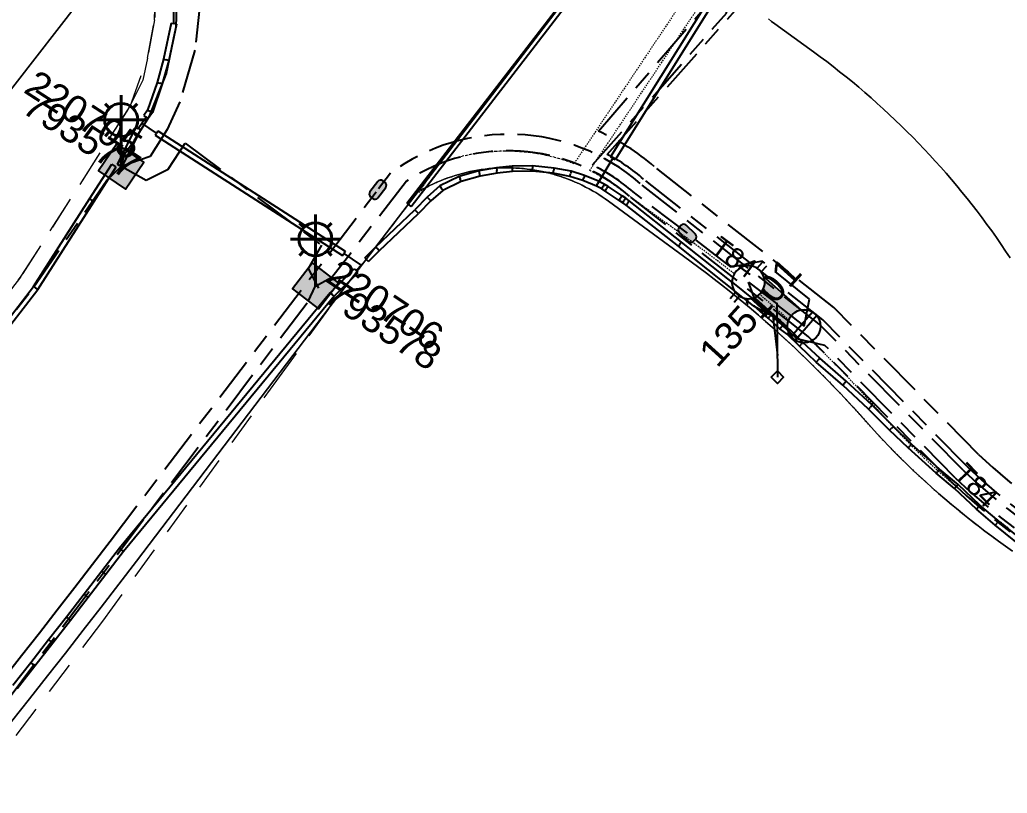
# Model space of a CAD drawing. Header units: metres. Extents: x 302931 to 308644, y 6253878 to 6257414.
# Drawn here: x 307155 to 307244.5, y 6254820.4 to 6254890.5 of the extents above; entities that cross this region are included whole.
import ezdxf
from ezdxf.enums import TextEntityAlignment as Align

# ---------------------------------------------------------------- set-up
doc = ezdxf.new("R2010")
doc.units = ezdxf.units.M
for name, pattern in [('Cable Exist UG', [8.2, 4, -1.2, 1.8, -1.2]), ('Dash', [5, 3, -2]), ('HIDDEN', [0.375, 0.25, -0.125]), ('HIDDEN2', [0.1875, 0.125, -0.0625])]:
    doc.linetypes.add(name, pattern=pattern)
doc.layers.get('0').update_dxf_attribs({"color": 6})
for name, color, linetype, lineweight in [('Cadastre Developer_SP_EXT', 9, 'Continuous', 5), ('Cadastre Land Parcels_SP_EXT', 9, 'Continuous', 5), ('Cadastre Other Property_SP_EXT', 9, 'HIDDEN', 5), ('Cadastre Roads_SP_EXT', 9, 'Continuous', 5)]:
    doc.layers.add(name, color=color, linetype=linetype, lineweight=lineweight)
for name, color, linetype in [('Duct_SP_EXT', 7, 'Continuous'), ('Equip_HV_EXT', 7, 'Continuous'), ('Equip_LV_EXT', 7, 'Continuous'), ('Equip_SP_SL_EXT', 7, 'Continuous'), ('Mains_HV_EXT', 7, 'Continuous'), ('Mains_LV_EXT', 7, 'Continuous'), ('Mains_SL_EXT', 7, 'Continuous'), ('Services_SP_EXT', 7, 'Continuous'), ('SupportsUG_SP_LV_EXT', 7, 'Continuous'), ('SupportsUG_SP_LV_SL_EXT', 7, 'Continuous'), ('Trench_SP_EXT', 7, 'Continuous')]:
    doc.layers.add(name, color=color, linetype=linetype)
doc.styles.add('COLUMN_LABEL', font='arial.ttf')
doc.styles.add('iecARIAL', font='arial.ttf', dxfattribs={"height": 2})
doc.styles.add('POLE_LABEL', font='arial.ttf')
doc.styles.get("Standard").update_dxf_attribs({"font": 'arial.ttf'})

# ---------------------------------------------------------------- blocks, each defined once
blk = doc.blocks.new('COLUMN_EXT')
blk.add_hatch(color=256).paths.add_polyline_path([(-1.485, 1.485), (-1.485, -1.485), (1.485, -1.485), (1.485, 1.485)])
blk.add_lwpolyline([(-1.485, -1.485), (1.485, -1.485), (1.485, 1.485), (-1.485, 1.485)], close=True)
for tag, height, style, flags, p in [('ASSET_NUM', 2.5, 'COLUMN_LABEL', 8, (2, 2)), ('STRUCTURE_PLANT_NUMBER', 0.2, 'POLE_LABEL', 9, (1.813, 0.031)), ('STREET_CODE', 0.2, 'COLUMN_LABEL', 9, (1.813, -0.2))]:
    blk.add_attdef(tag, text='', height=height, dxfattribs=dict(style=style, flags=flags)).set_placement(p, align=Align.MIDDLE_LEFT)
at = {"flags": 9}
for tag, p in [('OWNED_BY', (1.813, -0.6)), ('STATE', (1.813, -0.8)), ('COLUMN_TYPE', (1.813, -0.4)), ('STREETNAME', (1.813, -1.6)), ('SUBURB', (1.813, -1.8)), ('USAGE', (1.813, -1)), ('LEGEND', (1.813, -1.2)), ('LOCATION', (1.813, -1.4)), ('NOTES', (1.813, -2))]:
    blk.add_attdef(tag, text='', height=0.2, dxfattribs=at).set_placement(p, align=Align.MIDDLE_LEFT)
at = {"flags": 1}
blk.add_attdef('Z', (1.813, -2.351), '', height=0.2, dxfattribs=at)
blk = doc.blocks.new('PILLAR_EXT')
blk.add_hatch(color=256).paths.add_polyline_path([(-2.475, 0.99), (-2.475, -0.99), (2.475, -0.99), (2.475, 0.99)])
blk.add_lwpolyline([(-2.475, -0.99), (2.475, -0.99), (2.475, 0.99), (-2.475, 0.99)], close=True)
at = {"style": 'iecARIAL', "flags": 8}
blk.add_attdef('ASSET_NUM', (1.5, 3.5), '', height=2.5, dxfattribs=at)
for tag, p, flags in [('OWNED_BY', (0, -0.2), 9), ('STATE', (0, -0.4), 9), ('SUPPORT_TYPE', (0, -0.6), 9), ('USAGE', (0, -0.8), 9), ('LEGEND', (0, -1), 9), ('STREETNAME', (0, -1.8), 9), ('LOCATION', (0, -1.2), 9), ('NOTES', (0, -1.4), 9), ('PARENT', (0, -1.6), 9), ('SUBURB', (0, -2), 1)]:
    blk.add_attdef(tag, p, '', height=0.2, dxfattribs=dict(flags=flags))
blk = doc.blocks.new('SL_LANTERN_EXT')
at = {"lineweight": 40}
for p, q in [((0, 1.968), (0, 6.468)), ((-1.459, 5.676), (-1.061, 5.278)), ((1.458, 5.676), (1.06, 5.278)), ((-2.25, 4.218), (2.25, 4.218)), ((-1.459, 2.759), (-1.061, 3.157)), ((0, 0), (0, 2.721)), ((1.458, 2.759), (1.06, 3.157))]:
    blk.add_line(p, q, dxfattribs=at)
blk.add_circle((0, 4.218), 1.5, dxfattribs=at)
at = {"style": 'iecARIAL', "flags": 8}
blk.add_attdef('ASSET_NUM', (1.5, 1.5), '', height=2.5, dxfattribs=at)
for tag, p, height, flags in [('CONSTRUCTED_VOLTAGE', (0.981, -0.653), 0.2, 9), ('CONTROL_TYPE', (0.981, -0.853), 0.2, 9), ('LANTERN_PURPOSE', (0.981, -1.053), 0.2, 9), ('LNUMBER', (2.181, -3.253), 2.5, 8), ('OPERATING_VOLTAGE', (0.981, -1.653), 0.2, 9), ('ORIENTATION', (0.981, -1.853), 0.2, 9), ('LANTERN_TYPE', (0.981, -1.253), 0.2, 9), ('NO_PHASES', (0.981, -1.453), 0.2, 9), ('OWNED_BY', (0.981, -2.053), 0.2, 9), ('STATE', (0.981, -2.253), 0.2, 9), ('CEXIST', (0.981, -2.653), 0.2, 9), ('CNEW', (0.981, -2.853), 0.2, 9), ('USAGE', (0.981, -2.453), 0.2, 9), ('CNUMBER', (0.981, -3.053), 0.2, 9), ('CREMOVE', (0.981, -3.253), 0.2, 9), ('CREPLACE', (0.981, -3.453), 0.2, 9), ('LKINGHEIGHT', (0.981, -3.653), 0.2, 9), ('LBRACKET', (0.981, -3.853), 0.2, 9), ('LBRACKETVOCAB', (0.981, -4.053), 0.2, 9), ('LCATEGORY', (0.981, -4.253), 0.2, 9), ('LCHARGE1', (0.981, -4.453), 0.2, 9), ('LCHARGE1PERCENT', (0.981, -4.653), 0.2, 9), ('LCHARGE2', (0.981, -4.853), 0.2, 9), ('LCHARGE2PERCENT', (0.981, -5.053), 0.2, 9), ('LCHARGE3', (0.981, -5.253), 0.2, 9), ('LCHARGE3PERCENT', (0.981, -5.453), 0.2, 9), ('LEXIST', (0.981, -5.653), 0.2, 9), ('LLAMP', (0.981, -5.853), 0.2, 9), ('LLAMPVOCAB', (0.981, -6.053), 0.2, 9), ('LMAST', (0.981, -6.253), 0.2, 9), ('LMASTVOCAB', (0.981, -6.453), 0.2, 9), ('LNEW', (0.981, -6.653), 0.2, 9), ('LANTNUMBER', (0.981, -6.853), 0.2, 9), ('LOUTREACH', (0.981, -7.253), 0.2, 9), ('LOUTREACHVOCAB', (0.981, -7.453), 0.2, 9), ('LRATECODE', (0.981, -7.653), 0.2, 9), ('LREMOVE', (0.981, -7.853), 0.2, 9), ('LREPLACE', (0.981, -8.053), 0.2, 9), ('LTYPE', (0.981, -8.253), 0.2, 9), ('LTYPEVOCAB', (0.981, -8.453), 0.2, 9), ('LEGEND', (0.981, -8.653), 0.2, 9), ('LOCATION', (0.981, -8.853), 0.2, 9), ('NOTES', (0.981, -9.053), 0.2, 9), ('STREETNAME', (0.981, -9.253), 0.2, 9), ('SUBURB', (0.981, -9.453), 0.2, 1)]:
    blk.add_attdef(tag, p, '', height=height, dxfattribs=dict(flags=flags))
blk = doc.blocks.new('CCP_EXT')
at = {"flags": 9}
for tag, p in [('STATE', (0, -1.8)), ('USAGE', (0, -1.2)), ('LEGEND', (0, -1.4)), ('LIFE_SUPPORT', (0, -1.6)), ('NOTES', (0, -2))]:
    blk.add_attdef(tag, text='', height=0.2, dxfattribs=at).set_placement(p, align=Align.MIDDLE_LEFT)
blk.add_wipeout([(0, 0.566), (0.566, 0), (0, -0.566), (-0.566, 0)])
blk.add_lwpolyline([(-0.566, 0), (0, 0.566), (0.566, 0), (0, -0.566), (-0.566, 0)])
at = {"flags": 1}
blk.add_attdef('Z', (0, 0), '', height=0.2, dxfattribs=at)
at = {"flags": 9}
for tag, p in [('CCP_TYPE', (0, 0)), ('OPERATING_VOLTAGE', (0, -0.6)), ('ORIENTATION', (0, -0.8)), ('CONSTRUCTED_VOLTAGE', (0, -0.2)), ('NO_PHASES', (0, -0.4)), ('OWNED_BY', (0, -1))]:
    blk.add_attdef(tag, text='', height=0.2, dxfattribs=at).set_placement(p, align=Align.MIDDLE_LEFT)
blk = doc.blocks.new('HV_STJ_EXT')
h = blk.add_hatch(color=256)
edge = h.paths.add_edge_path()
edge.add_ellipse((-0.586, 0.131), major_axis=(0.226, 0.226), ratio=1, start_angle=44.99996, end_angle=135)
edge.add_line((-0.906, 0.131), (-0.906, -0.131))
edge.add_ellipse((-0.586, -0.131), major_axis=(0.226, 0.226), ratio=1, start_angle=134.99996, end_angle=225)
edge.add_line((-0.586, -0.451), (0.586, -0.451))
edge.add_ellipse((0.586, -0.131), major_axis=(-0.226, 0.226), ratio=1, start_angle=134.99996, end_angle=225)
edge.add_line((0.906, -0.131), (0.906, 0.131))
edge.add_ellipse((0.586, 0.131), major_axis=(-0.226, 0.226), ratio=1, start_angle=224.99996, end_angle=315)
edge.add_line((0.586, 0.451), (-0.586, 0.451))
blk.add_lwpolyline([(-0.906, 0.131), (-0.906, -0.131, 0.414214), (-0.586, -0.451), (0.586, -0.451, 0.414214), (0.906, -0.131), (0.906, 0.131, 0.414214), (0.586, 0.451), (-0.586, 0.451, 0.414214)], format="xyb", close=True)
for tag, flags, p in [('ORIENTATION', 9, (1.5, 0)), ('Z', 1, (1.5, -0.8)), ('USAGE', 9, (1.5, -0.2)), ('LEGEND', 9, (1.5, -0.4)), ('NOTES', 9, (1.5, -0.6))]:
    blk.add_attdef(tag, text='', height=0.2, dxfattribs=dict(flags=flags)).set_placement(p, align=Align.MIDDLE_LEFT)
blk = doc.blocks.new('LV_STJ_EXT')
h = blk.add_hatch(color=256)
edge = h.paths.add_edge_path()
edge.add_ellipse((-0.586, 0.131), major_axis=(0.226, 0.226), ratio=1, start_angle=44.99996, end_angle=135)
edge.add_line((-0.906, 0.131), (-0.906, -0.131))
edge.add_ellipse((-0.586, -0.131), major_axis=(0.226, 0.226), ratio=1, start_angle=134.99996, end_angle=225)
edge.add_line((-0.586, -0.451), (0.586, -0.451))
edge.add_ellipse((0.586, -0.131), major_axis=(-0.226, 0.226), ratio=1, start_angle=134.99996, end_angle=225)
edge.add_line((0.906, -0.131), (0.906, 0.131))
edge.add_ellipse((0.586, 0.131), major_axis=(-0.226, 0.226), ratio=1, start_angle=224.99996, end_angle=315)
edge.add_line((0.586, 0.451), (-0.586, 0.451))
blk.add_lwpolyline([(-0.906, 0.131), (-0.906, -0.131, 0.414214), (-0.586, -0.451), (0.586, -0.451, 0.414214), (0.906, -0.131), (0.906, 0.131, 0.414214), (0.586, 0.451), (-0.586, 0.451, 0.414214)], format="xyb", close=True)
at = {"flags": 1}
blk.add_attdef('Z', (0, 0), '', height=0.2, dxfattribs=at)
at = {"flags": 9}
for tag, p in [('ORIENTATION', (0, 0)), ('USAGE', (0, -0.2)), ('LEGEND', (0, -0.4)), ('NOTES', (0, -0.6))]:
    blk.add_attdef(tag, text='', height=0.2, dxfattribs=at).set_placement(p, align=Align.MIDDLE_LEFT)
blk = doc.blocks.new('LV_UG_LINKS_OPEN_EXT')
for p, q in [((-0.249, 1.473), (-0.249, 2.22)), ((0.249, 1.473), (0.249, 2.22)), ((-0.249, -1.473), (-0.249, -2.22)), ((0.249, -1.473), (0.249, -2.22))]:
    blk.add_line(p, q)
at = {"flags": 9}
for tag, p in [('ACTUAL_STATUS', (0, 0)), ('OPERATING_VOLTAGE', (0, -0.6)), ('ORIENTATION', (0, -0.8)), ('CONSTRUCTED_VOLTAGE', (0, -0.2)), ('NO_PHASES', (0, -0.4)), ('STATE', (0, -1)), ('SWITCH_TYPE', (0, -1.2)), ('USAGE', (0, -1.4)), ('NOTES', (0, -1.6))]:
    blk.add_attdef(tag, text='', height=0.2, dxfattribs=at).set_placement(p, align=Align.MIDDLE_LEFT)
at = {"flags": 1}
blk.add_attdef('Z', (0, 0), '', height=0.2, dxfattribs=at)
blk.add_wipeout([(-0.249, 1.473), (-0.432, 1.43), (-0.608, 1.365), (-0.774, 1.278), (-0.928, 1.171), (-1.067, 1.045), (-1.19, 0.903), (-1.294, 0.747), (-1.377, 0.579), (-1.439, 0.402), (-1.478, 0.218), (-1.494, 0.031), (-1.486, -0.156), (-1.455, -0.341), (-1.4, -0.521), (-1.324, -0.692), (-1.227, -0.853), (-1.11, -1), (-0.976, -1.131), (-0.827, -1.244), (-0.664, -1.338), (-0.491, -1.411), (-0.311, -1.461), (-0.125, -1.489), (0.062, -1.493), (0.249, -1.473), (0.432, -1.43), (0.608, -1.365), (0.774, -1.278), (0.928, -1.171), (1.067, -1.045), (1.19, -0.903), (1.294, -0.747), (1.377, -0.579), (1.439, -0.402), (1.478, -0.218), (1.494, -0.031), (1.486, 0.156), (1.455, 0.341), (1.4, 0.521), (1.324, 0.692), (1.227, 0.853), (1.11, 1), (0.976, 1.131), (0.827, 1.244), (0.664, 1.338), (0.491, 1.411), (0.311, 1.461), (0.125, 1.489), (-0.062, 1.493)])
blk.add_lwpolyline([(0, -1.494, 1), (0, 1.494, 1)], format="xyb", close=True)
blk = doc.blocks.new('LV_UG_LINKS_CLOSED_EXT')
blk.add_wipeout([(-1.056, 1.057), (-1.18, 0.916), (-1.286, 0.761), (-1.371, 0.594), (-1.435, 0.417), (-1.476, 0.234), (-1.493, 0.047), (-1.487, -0.14), (-1.458, -0.326), (-1.406, -0.506), (-1.331, -0.678), (-1.236, -0.839), (-1.121, -0.988), (-0.988, -1.12), (-0.84, -1.235), (-0.679, -1.331), (-0.506, -1.406), (-0.326, -1.458), (-0.141, -1.487), (0.047, -1.493), (0.233, -1.476), (0.416, -1.435), (0.593, -1.371), (0.76, -1.286), (0.915, -1.181), (1.056, -1.057), (1.18, -0.916), (1.286, -0.761), (1.371, -0.594), (1.435, -0.417), (1.476, -0.234), (1.493, -0.047), (1.487, 0.14), (1.458, 0.326), (1.406, 0.506), (1.331, 0.678), (1.236, 0.839), (1.121, 0.988), (0.988, 1.12), (0.84, 1.235), (0.679, 1.331), (0.506, 1.406), (0.326, 1.458), (0.141, 1.487), (-0.047, 1.493), (-0.233, 1.476), (-0.416, 1.435), (-0.593, 1.371), (-0.76, 1.286), (-0.915, 1.181)])
for p, q in [((-0.25, -1.479), (-0.25, 1.479)), ((0.25, -1.479), (0.25, 1.479))]:
    blk.add_line(p, q)
blk.add_circle((0, 0), 1.5)
at = {"flags": 9}
for tag, p in [('ACTUAL_STATUS', (0, 0)), ('OPERATING_VOLTAGE', (0, -0.6)), ('ORIENTATION', (0, -0.8)), ('CONSTRUCTED_VOLTAGE', (0, -0.2)), ('NO_PHASES', (0, -0.4)), ('STATE', (0, -1)), ('SWITCH_TYPE', (0, -1.2)), ('USAGE', (0, -1.4)), ('NOTES', (0, -1.6))]:
    blk.add_attdef(tag, text='', height=0.2, dxfattribs=at).set_placement(p, align=Align.MIDDLE_LEFT)
at = {"flags": 1}
blk.add_attdef('Z', (0, 0), '', height=0.2, dxfattribs=at)

msp = doc.modelspace()

# ---------------------------------------------------------------- linework, layer by layer
at = {"layer": 'Cadastre Developer_SP_EXT', "linetype": 'Dash'}
for points in [[(307070.29, 6254751.501), (307093.311, 6254784.988), (307124.182, 6254827.368), (307155.051, 6254867.13), (307164.983, 6254882.591), (307166.562, 6254886.992), (307167.213, 6254890.457), (307167.3, 6254893.659), (307166.256, 6254899.157), (307164.404, 6254903.172), (307162.537, 6254905.814), (307160.343, 6254908.053), (307156.852, 6254910.822), (307106.654, 6254845.812), (307073.43, 6254805.523), (307055.968, 6254781.757)], [(307151.65, 6254821.613), (307162.504, 6254835.943), (307178.302, 6254857.78), (307183.141, 6254864.453), (307187.177, 6254869.76), (307189.873, 6254873.234), (307193.199, 6254877.645), (307197.255, 6254882.918), (307209, 6254898.216)], [(307167.3, 6254893.659), (307167.213, 6254890.457), (307166.562, 6254886.992), (307166.137, 6254884.985), (307164.95, 6254882.624), (307155.051, 6254867.13), (307142.106, 6254850.458)]]:
    msp.add_lwpolyline(points, dxfattribs=at)
at = {"layer": 'Cadastre Land Parcels_SP_EXT', "linetype": 'Continuous'}
for points in [[(307217.082, 6254908.826), (307191.196, 6254875.021), (307191.555, 6254875.131), (307191.863, 6254875.295), (307192.175, 6254875.45), (307192.489, 6254875.601), (307192.808, 6254875.744), (307193.129, 6254875.879), (307193.454, 6254876.008), (307193.781, 6254876.129), (307194.111, 6254876.243), (307194.444, 6254876.35), (307194.778, 6254876.449), (307195.115, 6254876.54), (307195.453, 6254876.625), (307195.793, 6254876.702), (307196.136, 6254876.772), (307196.48, 6254876.834), (307196.824, 6254876.888), (307197.17, 6254876.934), (307197.517, 6254876.973), (307197.864, 6254877.005), (307198.212, 6254877.028), (307198.56, 6254877.044), (307198.91, 6254877.052), (307199.258, 6254877.052), (307199.606, 6254877.044), (307199.954, 6254877.029), (307200.303, 6254877.006), (307200.649, 6254876.976), (307200.996, 6254876.938), (307201.342, 6254876.891), (307201.685, 6254876.839), (307202.029, 6254876.777), (307202.37, 6254876.708), (307202.709, 6254876.632), (307203.048, 6254876.548), (307203.383, 6254876.457), (307203.716, 6254876.359), (307204.048, 6254876.252), (307204.376, 6254876.139), (307204.703, 6254876.017), (307205.026, 6254875.89), (307205.346, 6254875.754), (307205.663, 6254875.612), (307205.977, 6254875.463), (307206.287, 6254875.307), (307206.594, 6254875.145), (307206.897, 6254874.975), (307207.196, 6254874.798), (307207.49, 6254874.615), (307207.781, 6254874.426), (307208.066, 6254874.23), (307208.348, 6254874.028), (307215.169, 6254869.032), (307215.868, 6254868.525), (307216.561, 6254868.012), (307217.251, 6254867.492), (307217.936, 6254866.968), (307218.615, 6254866.436), (307219.291, 6254865.901), (307219.961, 6254865.358), (307220.627, 6254864.809), (307221.289, 6254864.256), (307221.944, 6254863.696), (307222.595, 6254863.132), (307223.241, 6254862.56), (307223.882, 6254861.984), (307224.518, 6254861.403), (307225.149, 6254860.815), (307225.775, 6254860.222), (307226.396, 6254859.625), (307227.01, 6254859.021), (307227.62, 6254858.413), (307228.225, 6254857.799), (307228.824, 6254857.179), (307229.417, 6254856.556), (307230.006, 6254855.926), (307230.588, 6254855.291), (307231.165, 6254854.653), (307231.677, 6254854.072), (307232.195, 6254853.498), (307232.719, 6254852.929), (307233.249, 6254852.365), (307233.784, 6254851.806), (307234.326, 6254851.253), (307234.873, 6254850.706), (307235.425, 6254850.164), (307235.984, 6254849.627), (307236.547, 6254849.098), (307237.117, 6254848.572), (307237.692, 6254848.054), (307238.272, 6254847.54), (307238.858, 6254847.033), (307239.449, 6254846.532), (307240.045, 6254846.038), (307240.646, 6254845.549), (307241.251, 6254845.066), (307241.863, 6254844.589), (307242.479, 6254844.119), (307243.1, 6254843.655), (307243.725, 6254843.197), (307244.355, 6254842.745), (307244.991, 6254842.3)], [(307137.212, 6254862.345), (307166.123, 6254899.538)], [(307222.856, 6254890.549), (307223.148, 6254890.321), (307223.445, 6254890.098), (307226.948, 6254887.556), (307227.547, 6254887.117), (307228.141, 6254886.671), (307228.732, 6254886.219), (307229.316, 6254885.761), (307229.896, 6254885.298), (307230.471, 6254884.827), (307231.041, 6254884.351), (307231.607, 6254883.87), (307232.167, 6254883.383), (307232.721, 6254882.891), (307233.272, 6254882.392), (307233.817, 6254881.888), (307234.356, 6254881.379), (307234.89, 6254880.864), (307235.418, 6254880.342), (307235.941, 6254879.817), (307236.459, 6254879.286), (307236.971, 6254878.75), (307237.478, 6254878.207), (307237.978, 6254877.661), (307238.474, 6254877.108), (307238.962, 6254876.551), (307239.447, 6254875.99), (307239.924, 6254875.423), (307240.395, 6254874.851), (307240.861, 6254874.274), (307241.32, 6254873.693), (307241.774, 6254873.107), (307242.221, 6254872.516), (307242.662, 6254871.921), (307243.098, 6254871.321), (307243.527, 6254870.717), (307243.949, 6254870.108), (307244.365, 6254869.496), (307244.774, 6254868.88)], [(307244.774, 6254868.88), (307244.365, 6254869.496), (307243.949, 6254870.108), (307243.527, 6254870.717), (307243.098, 6254871.321), (307242.662, 6254871.921), (307242.221, 6254872.516), (307241.774, 6254873.107), (307241.32, 6254873.693), (307240.861, 6254874.274), (307240.395, 6254874.851), (307239.924, 6254875.423), (307239.447, 6254875.99), (307238.962, 6254876.551), (307238.474, 6254877.108), (307237.978, 6254877.661), (307237.478, 6254878.207), (307236.971, 6254878.75), (307236.459, 6254879.286), (307235.941, 6254879.817), (307235.418, 6254880.342), (307234.89, 6254880.864), (307234.356, 6254881.379), (307233.817, 6254881.888), (307233.272, 6254882.392), (307232.721, 6254882.891), (307232.167, 6254883.383), (307231.607, 6254883.87), (307231.041, 6254884.351), (307230.471, 6254884.827), (307229.896, 6254885.298), (307229.316, 6254885.761), (307228.732, 6254886.219), (307228.141, 6254886.671), (307227.547, 6254887.117), (307226.948, 6254887.556), (307223.445, 6254890.098), (307223.148, 6254890.321), (307222.856, 6254890.549)], [(307244.991, 6254842.3), (307244.355, 6254842.745), (307243.725, 6254843.197), (307243.1, 6254843.655), (307242.479, 6254844.119), (307241.863, 6254844.589), (307241.251, 6254845.066), (307240.646, 6254845.549), (307240.045, 6254846.038), (307239.449, 6254846.532), (307238.858, 6254847.033), (307238.272, 6254847.54), (307237.692, 6254848.054), (307237.117, 6254848.572), (307236.547, 6254849.098), (307235.984, 6254849.627), (307235.425, 6254850.164), (307234.873, 6254850.706), (307234.326, 6254851.253), (307233.784, 6254851.806), (307233.249, 6254852.365), (307232.719, 6254852.929), (307232.195, 6254853.498), (307231.677, 6254854.072), (307231.165, 6254854.653), (307230.588, 6254855.291), (307230.006, 6254855.926), (307229.417, 6254856.556), (307228.824, 6254857.179), (307228.225, 6254857.799), (307227.62, 6254858.413), (307227.01, 6254859.021), (307226.396, 6254859.625), (307225.775, 6254860.222), (307225.149, 6254860.815), (307224.518, 6254861.403), (307223.882, 6254861.984), (307223.241, 6254862.56), (307222.595, 6254863.132), (307221.944, 6254863.696), (307221.289, 6254864.256), (307220.627, 6254864.809), (307219.961, 6254865.358), (307219.291, 6254865.901), (307218.615, 6254866.436), (307217.936, 6254866.968), (307217.251, 6254867.492), (307216.561, 6254868.012), (307215.868, 6254868.525), (307215.169, 6254869.032), (307208.348, 6254874.028), (307208.066, 6254874.23), (307207.781, 6254874.426), (307207.49, 6254874.615), (307207.196, 6254874.798), (307206.897, 6254874.975), (307206.594, 6254875.145), (307206.287, 6254875.307), (307205.977, 6254875.463), (307205.663, 6254875.612), (307205.346, 6254875.754), (307205.026, 6254875.89), (307204.703, 6254876.017), (307204.376, 6254876.139), (307204.048, 6254876.252), (307203.716, 6254876.359), (307203.383, 6254876.457), (307203.048, 6254876.548), (307202.709, 6254876.632), (307202.37, 6254876.708), (307202.029, 6254876.777), (307201.685, 6254876.839), (307201.342, 6254876.891), (307200.996, 6254876.938), (307200.649, 6254876.976), (307200.303, 6254877.006), (307199.954, 6254877.029), (307199.606, 6254877.044), (307199.258, 6254877.052), (307198.91, 6254877.052), (307198.56, 6254877.044), (307198.212, 6254877.028), (307197.864, 6254877.005), (307197.517, 6254876.973), (307197.17, 6254876.934), (307196.824, 6254876.888), (307196.48, 6254876.834), (307196.136, 6254876.772), (307195.793, 6254876.702), (307195.453, 6254876.625), (307195.115, 6254876.54), (307194.778, 6254876.449), (307194.444, 6254876.35), (307194.111, 6254876.243), (307193.781, 6254876.129), (307193.454, 6254876.008), (307193.129, 6254875.879), (307192.808, 6254875.744), (307192.489, 6254875.601), (307192.175, 6254875.45), (307191.863, 6254875.295), (307191.555, 6254875.131), (307191.196, 6254875.021), (307183.104, 6254864.453), (307165.555, 6254841.399), (307163.959, 6254839.307), (307162.355, 6254837.22), (307160.746, 6254835.137), (307159.131, 6254833.059), (307157.51, 6254830.987), (307155.882, 6254828.917), (307154.249, 6254826.854)]]:
    msp.add_lwpolyline(points, dxfattribs=at)
at = {"layer": 'Cadastre Roads_SP_EXT', "linetype": 'Continuous'}
for points in [[(307154.249, 6254826.854), (307155.882, 6254828.917), (307157.51, 6254830.987), (307159.131, 6254833.059), (307160.746, 6254835.137), (307162.355, 6254837.22), (307163.959, 6254839.307), (307165.555, 6254841.399), (307183.104, 6254864.453), (307191.196, 6254875.021), (307217.082, 6254908.826)], [(307166.123, 6254899.538), (307137.212, 6254862.345)]]:
    msp.add_lwpolyline(points, dxfattribs=at)
at = {"layer": 'Duct_SP_EXT'}
for p, q in [((307190.087, 6254873.845), (307216.026, 6254907.515)), ((307190.467, 6254873.552), (307216.407, 6254907.222)), ((307218.475, 6254893.921), (307208.551, 6254878.037)), ((307218.882, 6254893.667), (307208.958, 6254877.783)), ((307168.713, 6254890.168), (307168.029, 6254886.895)), ((307169.183, 6254890.07), (307168.496, 6254886.783)), ((307168.713, 6254890.168), (307168.948, 6254890.119)), ((307169.183, 6254890.07), (307168.948, 6254890.119)), ((307168.029, 6254886.895), (307167.453, 6254884.791)), ((307168.496, 6254886.783), (307167.911, 6254884.648)), ((307168.029, 6254886.895), (307168.262, 6254886.839)), ((307168.496, 6254886.783), (307168.262, 6254886.839)), ((307167.453, 6254884.791), (307166.573, 6254882.28)), ((307167.911, 6254884.648), (307167.005, 6254882.061)), ((307167.453, 6254884.791), (307167.682, 6254884.719)), ((307167.911, 6254884.648), (307167.682, 6254884.719)), ((307166.573, 6254882.28), (307166.245, 6254881.8)), ((307166.245, 6254881.8), (307166.443, 6254881.665)), ((307166.641, 6254881.529), (307166.443, 6254881.665)), ((307166.573, 6254882.28), (307166.789, 6254882.171)), ((307167.005, 6254882.061), (307166.641, 6254881.529)), ((307167.005, 6254882.061), (307166.789, 6254882.171)), ((307165.504, 6254880.719), (307163.815, 6254877.374)), ((307165.504, 6254880.719), (307165.718, 6254880.611)), ((307165.932, 6254880.503), (307164.244, 6254877.158)), ((307165.932, 6254880.503), (307165.718, 6254880.611)), ((307167.254, 6254879.998), (307167.383, 6254880.2)), ((307167.254, 6254879.998), (307184.239, 6254869.089)), ((307167.513, 6254880.402), (307167.383, 6254880.2)), ((307167.513, 6254880.402), (307184.498, 6254869.493)), ((307208.551, 6254878.037), (307208.755, 6254877.91)), ((307161.311, 6254874.226), (307163.331, 6254877.392)), ((307161.715, 6254873.968), (307163.736, 6254877.134)), ((307163.331, 6254877.392), (307163.533, 6254877.263)), ((307163.736, 6254877.134), (307163.533, 6254877.263)), ((307163.815, 6254877.374), (307164.029, 6254877.266)), ((307164.244, 6254877.158), (307164.029, 6254877.266)), ((307199.633, 6254877.198), (307198.199, 6254877.037)), ((307201.479, 6254877.23), (307199.633, 6254877.198)), ((307199.633, 6254877.198), (307199.649, 6254876.958)), ((307201.479, 6254877.23), (307201.468, 6254876.989)), ((307203.421, 6254877.027), (307201.479, 6254877.23)), ((307208.958, 6254877.783), (307208.755, 6254877.91)), ((307194.836, 6254876.26), (307193.063, 6254875.404)), ((307196.616, 6254876.774), (307194.836, 6254876.26)), ((307194.836, 6254876.26), (307194.923, 6254876.035)), ((307196.723, 6254876.305), (307195.009, 6254875.81)), ((307198.199, 6254877.037), (307196.616, 6254876.774)), ((307196.616, 6254876.774), (307196.669, 6254876.539)), ((307196.723, 6254876.305), (307196.669, 6254876.539)), ((307198.265, 6254876.562), (307196.723, 6254876.305)), ((307198.199, 6254877.037), (307198.232, 6254876.8)), ((307198.265, 6254876.562), (307198.232, 6254876.8)), ((307199.664, 6254876.718), (307198.265, 6254876.562)), ((307199.664, 6254876.718), (307199.649, 6254876.958)), ((307201.458, 6254876.749), (307199.664, 6254876.718)), ((307201.458, 6254876.749), (307201.468, 6254876.989)), ((307203.352, 6254876.551), (307201.458, 6254876.749)), ((307203.352, 6254876.551), (307203.387, 6254876.789)), ((307204.847, 6254876.274), (307203.352, 6254876.551)), ((307203.421, 6254877.027), (307203.387, 6254876.789)), ((307204.962, 6254876.741), (307203.421, 6254877.027)), ((307204.847, 6254876.274), (307204.905, 6254876.507)), ((307206.029, 6254875.909), (307204.847, 6254876.274)), ((307204.962, 6254876.741), (307204.905, 6254876.507)), ((307206.194, 6254876.361), (307204.962, 6254876.741)), ((307206.194, 6254876.361), (307206.111, 6254876.135)), ((307207.44, 6254875.837), (307206.194, 6254876.361)), ((307193.063, 6254875.404), (307191.93, 6254874.396)), ((307193.063, 6254875.404), (307193.198, 6254875.203)), ((307195.009, 6254875.81), (307193.332, 6254875.001)), ((307195.009, 6254875.81), (307194.923, 6254876.035)), ((307206.029, 6254875.909), (307206.111, 6254876.135)), ((307207.279, 6254875.384), (307206.029, 6254875.909)), ((307207.258, 6254875.395), (307207.372, 6254875.606)), ((307207.742, 6254875.133), (307207.258, 6254875.395)), ((307207.279, 6254875.384), (307207.36, 6254875.61)), ((307207.304, 6254875.376), (307207.279, 6254875.384)), ((307207.304, 6254875.376), (307207.372, 6254875.606)), ((307207.44, 6254875.837), (307207.36, 6254875.61)), ((307207.44, 6254875.837), (307207.372, 6254875.606)), ((307207.487, 6254875.817), (307207.372, 6254875.606)), ((307207.44, 6254875.837), (307207.44, 6254875.837)), ((307207.979, 6254875.551), (307207.487, 6254875.817)), ((307207.742, 6254875.133), (307207.861, 6254875.342)), ((307207.979, 6254875.551), (307207.861, 6254875.342)), ((307208.321, 6254875.348), (307207.979, 6254875.551)), ((307208.321, 6254875.348), (307208.193, 6254875.145)), ((307209.594, 6254874.498), (307208.321, 6254875.348)), ((307191.93, 6254874.396), (307190.794, 6254873.248)), ((307191.93, 6254874.396), (307192.096, 6254874.221)), ((307193.332, 6254875.001), (307192.261, 6254874.047)), ((307193.332, 6254875.001), (307193.198, 6254875.203)), ((307208.065, 6254874.942), (307207.742, 6254875.133)), ((307208.065, 6254874.942), (307208.193, 6254875.145)), ((307209.329, 6254874.097), (307208.065, 6254874.942)), ((307209.594, 6254874.498), (307209.461, 6254874.297)), ((307209.918, 6254874.287), (307209.594, 6254874.498)), ((307156.246, 6254866.291), (307161.311, 6254874.226)), ((307156.639, 6254866.014), (307161.715, 6254873.968)), ((307161.311, 6254874.226), (307161.513, 6254874.097)), ((307161.311, 6254874.226), (307161.513, 6254874.097)), ((307161.715, 6254873.968), (307161.513, 6254874.097)), ((307161.715, 6254873.968), (307161.513, 6254874.097)), ((307190.087, 6254873.845), (307190.277, 6254873.699)), ((307190.467, 6254873.552), (307190.277, 6254873.699)), ((307192.261, 6254874.047), (307191.135, 6254872.911)), ((307192.261, 6254874.047), (307192.096, 6254874.221)), ((307209.329, 6254874.097), (307209.461, 6254874.297)), ((307209.652, 6254873.888), (307209.329, 6254874.097)), ((307209.652, 6254873.888), (307209.785, 6254874.087)), ((307209.961, 6254873.675), (307209.652, 6254873.888)), ((307209.918, 6254874.287), (307209.785, 6254874.087)), ((307210.246, 6254874.062), (307209.918, 6254874.287)), ((307209.961, 6254873.675), (307210.103, 6254873.868)), ((307214.692, 6254869.931), (307209.961, 6254873.675)), ((307210.246, 6254874.062), (307210.103, 6254873.868)), ((307214.99, 6254870.307), (307210.246, 6254874.062)), ((307187.249, 6254869.863), (307190.799, 6254873.253)), ((307187.582, 6254869.518), (307191.13, 6254872.906)), ((307190.794, 6254873.248), (307190.965, 6254873.08)), ((307190.799, 6254873.253), (307190.965, 6254873.08)), ((307191.13, 6254872.906), (307190.965, 6254873.08)), ((307191.135, 6254872.911), (307190.965, 6254873.08)), ((307214.692, 6254869.931), (307214.841, 6254870.119)), ((307214.99, 6254870.307), (307214.841, 6254870.119)), ((307184.239, 6254869.089), (307184.369, 6254869.291)), ((307184.498, 6254869.493), (307184.369, 6254869.291)), ((307186.257, 6254868.894), (307187.249, 6254869.863)), ((307186.593, 6254868.551), (307187.582, 6254869.518)), ((307187.249, 6254869.863), (307187.415, 6254869.69)), ((307187.582, 6254869.518), (307187.415, 6254869.69)), ((307186.257, 6254868.894), (307186.425, 6254868.723)), ((307186.593, 6254868.551), (307186.425, 6254868.723)), ((307183.143, 6254865.742), (307185.317, 6254867.902)), ((307183.482, 6254865.401), (307185.655, 6254867.561)), ((307185.317, 6254867.902), (307185.486, 6254867.731)), ((307185.655, 6254867.561), (307185.486, 6254867.731)), ((307143.26, 6254849.564), (307156.246, 6254866.291)), ((307143.64, 6254849.269), (307156.639, 6254866.014)), ((307156.246, 6254866.291), (307156.442, 6254866.152)), ((307156.639, 6254866.014), (307156.442, 6254866.152)), ((307183.128, 6254865.724), (307164.015, 6254842.579)), ((307183.128, 6254865.724), (307183.313, 6254865.571)), ((307183.143, 6254865.742), (307183.313, 6254865.571)), ((307183.482, 6254865.401), (307183.313, 6254865.571)), ((307183.498, 6254865.419), (307183.313, 6254865.571)), ((307183.498, 6254865.419), (307164.391, 6254842.28)), ((307223.239, 6254863.055), (307222.836, 6254863.418)), ((307223.239, 6254863.055), (307223.4, 6254863.233)), ((307227.195, 6254859.446), (307227.356, 6254859.624)), ((307229.592, 6254857.339), (307227.195, 6254859.446)), ((307227.517, 6254859.802), (307227.356, 6254859.624)), ((307229.913, 6254857.696), (307227.517, 6254859.802)), ((307229.592, 6254857.339), (307229.753, 6254857.517)), ((307229.913, 6254857.696), (307229.753, 6254857.517)), ((307232.267, 6254855.522), (307229.913, 6254857.696)), ((307231.935, 6254855.175), (307229.592, 6254857.339)), ((307231.935, 6254855.175), (307232.101, 6254855.349)), ((307233.847, 6254853.268), (307231.935, 6254855.175)), ((307232.267, 6254855.522), (307232.101, 6254855.349)), ((307234.183, 6254853.611), (307232.267, 6254855.522)), ((307233.847, 6254853.268), (307234.015, 6254853.439)), ((307235.512, 6254851.658), (307233.847, 6254853.268)), ((307234.183, 6254853.611), (307234.015, 6254853.439)), ((307235.839, 6254852.009), (307234.183, 6254853.611)), ((307235.839, 6254852.009), (307235.675, 6254851.834)), ((307238.364, 6254849.743), (307235.839, 6254852.009)), ((307235.512, 6254851.658), (307235.675, 6254851.834)), ((307238.05, 6254849.379), (307235.512, 6254851.658)), ((307238.05, 6254849.379), (307238.207, 6254849.561)), ((307239.739, 6254847.981), (307238.05, 6254849.379)), ((307238.364, 6254849.743), (307238.207, 6254849.561)), ((307240.057, 6254848.34), (307238.364, 6254849.743)), ((307239.739, 6254847.981), (307239.898, 6254848.161)), ((307241.716, 6254846.119), (307239.739, 6254847.981)), ((307240.057, 6254848.34), (307239.898, 6254848.161)), ((307242.038, 6254846.476), (307240.057, 6254848.34)), ((307241.716, 6254846.119), (307241.877, 6254846.297)), ((307243.427, 6254844.643), (307241.716, 6254846.119)), ((307242.038, 6254846.476), (307241.877, 6254846.297)), ((307243.734, 6254845.012), (307242.038, 6254846.476)), ((307243.734, 6254845.012), (307243.581, 6254844.827)), ((307245.576, 6254843.534), (307243.734, 6254845.012)), ((307243.427, 6254844.643), (307243.581, 6254844.827)), ((307245.283, 6254843.154), (307243.427, 6254844.643)), ((307164.015, 6254842.579), (307162.419, 6254840.487)), ((307164.391, 6254842.28), (307162.8, 6254840.195)), ((307164.015, 6254842.579), (307164.203, 6254842.43)), ((307164.391, 6254842.28), (307164.203, 6254842.43)), ((307162.419, 6254840.487), (307160.819, 6254838.404)), ((307162.419, 6254840.487), (307162.609, 6254840.341)), ((307162.8, 6254840.195), (307161.199, 6254838.111)), ((307162.8, 6254840.195), (307162.609, 6254840.341)), ((307160.819, 6254838.404), (307159.212, 6254836.325)), ((307161.199, 6254838.111), (307159.592, 6254836.031)), ((307160.819, 6254838.404), (307161.009, 6254838.258)), ((307161.199, 6254838.111), (307161.009, 6254838.258)), ((307159.212, 6254836.325), (307157.601, 6254834.252)), ((307159.592, 6254836.031), (307157.98, 6254833.957)), ((307159.212, 6254836.325), (307159.402, 6254836.178)), ((307159.592, 6254836.031), (307159.402, 6254836.178)), ((307157.601, 6254834.252), (307155.983, 6254832.184)), ((307157.601, 6254834.252), (307157.791, 6254834.104)), ((307157.98, 6254833.957), (307157.791, 6254834.104)), ((307157.98, 6254833.957), (307156.361, 6254831.888)), ((307155.983, 6254832.184), (307154.359, 6254830.118)), ((307156.361, 6254831.888), (307154.736, 6254829.821)), ((307155.983, 6254832.184), (307156.172, 6254832.036)), ((307156.361, 6254831.888), (307156.172, 6254832.036))]:
    msp.add_line(p, q, dxfattribs=at)
at = {"layer": 'Mains_HV_EXT', "linetype": 'Cable Exist UG'}
msp.add_lwpolyline([(307153.527, 6254830.775), (307155.149, 6254832.838), (307156.765, 6254834.904), (307158.374, 6254836.974), (307159.979, 6254839.051), (307161.577, 6254841.131), (307163.169, 6254843.218), (307187.478, 6254875.106)], dxfattribs=at)
at = {"layer": 'Mains_LV_EXT', "linetype": 'Cable Exist UG'}
msp.add_lwpolyline([(307215.507, 6254871.112), (307210.592, 6254874.861), (307210.592, 6254874.861, 0.064208), (307206.909, 6254877.309), (307206.909, 6254877.309), (307219.08, 6254891.102), (307219.08, 6254891.102, -0.230099), (307215.037, 6254908.879), (307215.037, 6254908.879), (307215.546, 6254910.146), (307215.546, 6254910.146), (307216.42, 6254911.252), (307215.531, 6254913.498), (307215.531, 6254913.498), (307217.137, 6254915.618), (307219.591, 6254915.393), (307219.591, 6254915.393), (307222.372, 6254919.024)], format="xyb", dxfattribs=at)
at = {"layer": 'Mains_SL_EXT', "linetype": 'Cable Exist UG'}
for points in [[(307202.846, 6254927.618), (307203.025, 6254924.52), (307203.025, 6254924.52), (307200.042, 6254921.373), (307195.394, 6254918.507), (307193.978, 6254917.96), (307189.475, 6254917.053), (307171.326, 6254892.907), (307171.382, 6254892.398), (307171.382, 6254892.398), (307170.855, 6254887.723), (307169.512, 6254883.042), (307168.348, 6254880.507), (307166.799, 6254878.063), (307164.181, 6254877.172)], [(307164.181, 6254877.172), (307164.516, 6254878.354), (307165.395, 6254879.55), (307165.395, 6254879.55), (307166.733, 6254881.735), (307168.246, 6254885.475), (307169.151, 6254889.817), (307169.298, 6254893.764), (307168.751, 6254897.678), (307167.692, 6254901.036), (307165.154, 6254905.685), (307161.936, 6254909.347), (307157.93, 6254912.432), (307155.245, 6254914.2)], [(307163.815, 6254877.401), (307166.432, 6254875.93), (307168.448, 6254876.931), (307168.448, 6254876.931), (307169.986, 6254879.28), (307182.335, 6254870.028), (307182.335, 6254870.028), (307181.144, 6254867.928), (307182.065, 6254866.124)], [(307130.848, 6254832.694), (307131.393, 6254834.211), (307156.264, 6254866.249), (307162.867, 6254875.918), (307164.182, 6254877.172)], [(307147.398, 6254821.431), (307148.986, 6254822.353), (307181.122, 6254864.931), (307181.791, 6254866.353)]]:
    msp.add_lwpolyline(points, dxfattribs=at)
at = {"layer": 'Trench_SP_EXT', "linetype": 'Cable Exist UG'}
for points in [[(307168.948, 6254890.119), (307168.948, 6254891.56)], [(307165.718, 6254880.611), (307166.443, 6254881.665)], [(307167.383, 6254880.2), (307166.049, 6254881.092)], [(307208.755, 6254877.91), (307207.372, 6254875.606)], [(307184.369, 6254869.291), (307185.883, 6254868.251)], [(307186.425, 6254868.723), (307185.486, 6254867.731)], [(307223.232, 6254863.873), (307223.668, 6254860.026)]]:
    msp.add_lwpolyline(points, dxfattribs=at)

# ---------------------------------------------------------------- block references
at = {"layer": 'Equip_HV_EXT', "rotation": 52.72068345692595}
msp.add_blockref('HV_STJ_EXT', (307187.446, 6254875.064), dxfattribs=at)
at = {"layer": 'Equip_LV_EXT', "rotation": 315.8425245017402}
msp.add_blockref('LV_STJ_EXT', (307215.507, 6254871.112), dxfattribs=at)
at = {"layer": 'Equip_SP_SL_EXT'}
ref = msp.add_blockref('SL_LANTERN_EXT', (307164.182, 6254877.172), dxfattribs=at)
ref.add_attrib('ASSET_NUM', '220705', dxfattribs={"layer": '0', "height": 2.5, "rotation": 327.09476, "style": 'iecARIAL'}).set_placement((307165.682, 6254878.672), align=Align.MIDDLE_RIGHT)
ref = msp.add_blockref('SL_LANTERN_EXT', (307181.791, 6254866.353), dxfattribs=at)
ref.add_attrib('ASSET_NUM', '220706', dxfattribs={"layer": '0', "height": 2.5, "rotation": 326.30993, "style": 'iecARIAL'}).set_placement((307183.291, 6254867.853), align=Align.MIDDLE_LEFT)
ref = msp.add_blockref('SL_LANTERN_EXT', (307147.412, 6254821.446), dxfattribs=at)
ref.add_attrib('ASSET_NUM', '225473', dxfattribs={"layer": '0', "height": 2.5, "rotation": 315.92395, "style": 'iecARIAL'}).set_placement((307148.912, 6254822.946), align=Align.MIDDLE_LEFT)
at = {"layer": 'SupportsUG_SP_LV_EXT'}
ref = msp.add_blockref('PILLAR_EXT', (307223.607, 6254864.801), dxfattribs=dict(at, rotation=138.280713917404))
ref.add_attrib('ASSET_NUM', '135101', dxfattribs={"layer": '0', "height": 2.5, "rotation": 47.82297, "style": 'iecARIAL'}).set_placement((307225.107, 6254868.301), align=Align.MIDDLE_RIGHT)
at = {"layer": 'SupportsUG_SP_LV_SL_EXT'}
ref = msp.add_blockref('COLUMN_EXT', (307164.182, 6254877.172), dxfattribs=dict(at, rotation=235.9185068972777))
ref.add_attrib('ASSET_NUM', '793577', dxfattribs={"layer": '0', "height": 2.5, "rotation": 327.09476, "style": 'COLUMN_LABEL'}).set_placement((307166.182, 6254877.922), align=Align.TOP_RIGHT)
ref = msp.add_blockref('COLUMN_EXT', (307181.791, 6254866.353), dxfattribs=dict(at, rotation=232.5147773532017))
ref.add_attrib('ASSET_NUM', '793578', dxfattribs={"layer": '0', "height": 2.5, "rotation": 326.30993, "style": 'COLUMN_LABEL'}).set_placement((307183.791, 6254867.103), align=Align.TOP_LEFT)
ref = msp.add_blockref('COLUMN_EXT', (307147.412, 6254821.446), dxfattribs=dict(at, rotation=225.9239484394803))
ref.add_attrib('ASSET_NUM', '804709', dxfattribs={"layer": '0', "height": 2.5, "rotation": 315.92395, "style": 'COLUMN_LABEL'}).set_placement((307149.412, 6254822.196), align=Align.TOP_LEFT)

# ---------------------------------------------------------------- texts
at = {"layer": 'Mains_LV_EXT'}
msp.add_text('T84', height=1.8, rotation=314.55465, dxfattribs=at).set_placement((307239.552, 6254849.184))

# ---------------------------------------------------------------- next in the draw order: block references
at = {"layer": 'Services_SP_EXT'}
msp.add_blockref('CCP_EXT', (307223.673, 6254858.072), dxfattribs=at)

# ---------------------------------------------------------------- next in the draw order: linework, layer by layer
at = {"layer": 'Cadastre Other Property_SP_EXT', "linetype": 'HIDDEN2'}
for points in [[(307217.077, 6254895.145), (307205.218, 6254877.397), (307205.218, 6254877.397), (307204.882, 6254877.551), (307204.521, 6254877.675), (307204.159, 6254877.792), (307203.792, 6254877.901), (307203.425, 6254878), (307203.054, 6254878.092), (307202.681, 6254878.176), (307202.31, 6254878.25), (307201.932, 6254878.318), (307201.556, 6254878.376), (307201.178, 6254878.427), (307200.797, 6254878.468), (307200.418, 6254878.502), (307200.035, 6254878.527), (307199.655, 6254878.543), (307199.275, 6254878.552), (307198.892, 6254878.552), (307198.509, 6254878.543), (307198.128, 6254878.525), (307197.746, 6254878.5), (307197.365, 6254878.465), (307196.988, 6254878.423), (307196.608, 6254878.373), (307196.23, 6254878.313), (307195.854, 6254878.245), (307195.477, 6254878.169), (307195.105, 6254878.084), (307194.737, 6254877.992), (307194.368, 6254877.892), (307194, 6254877.783), (307193.638, 6254877.666), (307193.275, 6254877.542), (307193.123, 6254877.537), (307192.132, 6254876.23), (307191.154, 6254874.85), (307191.154, 6254874.85), (307192.175, 6254875.451), (307192.489, 6254875.601), (307192.808, 6254875.744), (307193.129, 6254875.879), (307193.454, 6254876.008), (307193.781, 6254876.129), (307194.111, 6254876.243), (307194.444, 6254876.35), (307194.778, 6254876.449), (307195.115, 6254876.54), (307195.453, 6254876.625), (307195.793, 6254876.702), (307196.136, 6254876.772), (307196.48, 6254876.833), (307196.824, 6254876.888), (307197.17, 6254876.934), (307197.517, 6254876.973), (307197.864, 6254877.005), (307198.212, 6254877.028), (307198.56, 6254877.044), (307198.91, 6254877.052), (307199.258, 6254877.052), (307199.606, 6254877.044), (307199.954, 6254877.029), (307200.303, 6254877.006), (307200.649, 6254876.976), (307200.996, 6254876.938), (307201.342, 6254876.891), (307201.685, 6254876.839), (307202.029, 6254876.777), (307202.37, 6254876.708), (307202.709, 6254876.632), (307203.048, 6254876.548), (307203.383, 6254876.457), (307203.716, 6254876.359), (307204.048, 6254876.252), (307204.376, 6254876.139), (307204.703, 6254876.017), (307205.025, 6254875.89), (307205.346, 6254875.754), (307205.663, 6254875.612), (307205.977, 6254875.463), (307206.287, 6254875.307), (307206.594, 6254875.145), (307206.897, 6254874.975), (307207.196, 6254874.798), (307207.49, 6254874.615), (307207.781, 6254874.426), (307208.066, 6254874.23), (307208.348, 6254874.028), (307215.169, 6254869.032), (307215.868, 6254868.525), (307216.561, 6254868.012), (307217.251, 6254867.492), (307217.936, 6254866.968), (307218.615, 6254866.436), (307219.291, 6254865.901), (307219.962, 6254865.358), (307220.627, 6254864.809), (307221.289, 6254864.256), (307221.944, 6254863.696), (307222.595, 6254863.132), (307223.241, 6254862.56), (307223.882, 6254861.984), (307224.518, 6254861.403), (307225.149, 6254860.815), (307225.775, 6254860.222), (307226.396, 6254859.625), (307227.01, 6254859.021), (307227.62, 6254858.413), (307228.225, 6254857.799), (307228.824, 6254857.179), (307229.417, 6254856.556), (307230.006, 6254855.926), (307230.588, 6254855.291), (307231.165, 6254854.653), (307231.677, 6254854.072), (307232.195, 6254853.498), (307232.719, 6254852.929), (307233.249, 6254852.365), (307233.784, 6254851.806), (307234.326, 6254851.253), (307234.873, 6254850.706), (307235.425, 6254850.164), (307235.984, 6254849.627), (307236.547, 6254849.098), (307237.117, 6254848.572), (307237.692, 6254848.054), (307238.272, 6254847.54), (307238.858, 6254847.033), (307239.449, 6254846.532), (307240.045, 6254846.038), (307240.646, 6254845.549), (307241.251, 6254845.066), (307241.863, 6254844.589), (307242.479, 6254844.119), (307243.1, 6254843.655), (307243.725, 6254843.197), (307244.355, 6254842.745), (307244.991, 6254842.3)], [(307244.606, 6254844.411), (307243.992, 6254844.861), (307243.382, 6254845.316), (307242.779, 6254845.776), (307242.18, 6254846.243), (307241.587, 6254846.717), (307240.997, 6254847.197), (307240.413, 6254847.681), (307239.835, 6254848.172), (307239.26, 6254848.669), (307238.692, 6254849.172), (307238.128, 6254849.681), (307237.569, 6254850.196), (307237.017, 6254850.715), (307236.47, 6254851.24), (307235.928, 6254851.772), (307235.392, 6254852.308), (307234.862, 6254852.85), (307234.337, 6254853.397), (307233.817, 6254853.951), (307233.303, 6254854.508), (307232.796, 6254855.07), (307232.284, 6254855.651), (307231.697, 6254856.301), (307231.106, 6254856.945), (307230.508, 6254857.585), (307229.907, 6254858.217), (307229.298, 6254858.847), (307228.684, 6254859.47), (307228.066, 6254860.087), (307227.441, 6254860.701), (307226.811, 6254861.307), (307226.176, 6254861.909), (307225.535, 6254862.506), (307224.889, 6254863.096), (307224.24, 6254863.679), (307223.584, 6254864.26), (307222.922, 6254864.833), (307222.257, 6254865.401), (307221.585, 6254865.963), (307220.911, 6254866.519), (307220.229, 6254867.072), (307219.542, 6254867.615), (307218.854, 6254868.154), (307218.158, 6254868.686), (307217.459, 6254869.214), (307216.754, 6254869.735), (307216.053, 6254870.244), (307209.228, 6254875.242), (307208.929, 6254875.457), (307208.614, 6254875.673), (307208.295, 6254875.881), (307207.974, 6254876.08), (307207.645, 6254876.275), (307207.311, 6254876.462), (307206.976, 6254876.639), (307206.653, 6254876.802), (307218.856, 6254895.109)]]:
    msp.add_lwpolyline(points, dxfattribs=at)

# ---------------------------------------------------------------- next in the draw order: block references
at = {"layer": 'Equip_LV_EXT', "rotation": 138.3584839177686}
msp.add_blockref('LV_UG_LINKS_OPEN_EXT', (307221.038, 6254866.674), dxfattribs=at)

# ---------------------------------------------------------------- next in the draw order: linework, layer by layer
at = {"layer": 'Duct_SP_EXT'}
for p, q in [((307221.509, 6254864.537), (307214.692, 6254869.931)), ((307221.607, 6254864.504), (307221.509, 6254864.537)), ((307221.509, 6254864.537), (307222.729, 6254863.878)), ((307222.588, 6254863.641), (307221.607, 6254864.504)), ((307221.607, 6254864.504), (307222.654, 6254863.903)), ((307222.588, 6254863.641), (307222.748, 6254863.82)), ((307222.836, 6254863.418), (307222.588, 6254863.641)), ((307222.907, 6254863.999), (307222.748, 6254863.82)), ((307223.157, 6254863.774), (307222.907, 6254863.999)), ((307223.157, 6254863.774), (307222.997, 6254863.596)), ((307223.157, 6254863.774), (307222.997, 6254863.596)), ((307222.836, 6254863.418), (307222.997, 6254863.596)), ((307222.836, 6254863.418), (307222.997, 6254863.596))]:
    msp.add_line(p, q, dxfattribs=at)

# ---------------------------------------------------------------- next in the draw order: block references
at = {"layer": 'Equip_LV_EXT', "rotation": 139.1849161996924}
msp.add_blockref('LV_UG_LINKS_CLOSED_EXT', (307226.088, 6254862.695), dxfattribs=at)

# ---------------------------------------------------------------- next in the draw order: texts
at = {"layer": 'Mains_LV_EXT'}
msp.add_text('T84', height=1.8, rotation=323.57567, dxfattribs=at).set_placement((307217.482, 6254869.495))

# ---------------------------------------------------------------- next in the draw order: linework, layer by layer
at = {"layer": 'Duct_SP_EXT'}
for p, q in [((307223.949, 6254863.218), (307214.99, 6254870.307)), ((307223.701, 6254863.301), (307222.654, 6254863.903)), ((307223.949, 6254863.218), (307222.729, 6254863.878)), ((307222.907, 6254863.999), (307223.701, 6254863.301)), ((307223.561, 6254863.411), (307223.157, 6254863.774)), ((307223.893, 6254862.458), (307223.239, 6254863.055)), ((307223.561, 6254863.411), (307223.4, 6254863.233)), ((307224.199, 6254862.829), (307223.561, 6254863.411)), ((307223.701, 6254863.301), (307223.949, 6254863.218)), ((307224.199, 6254862.829), (307224.046, 6254862.643)), ((307224.858, 6254862.34), (307224.199, 6254862.829)), ((307223.893, 6254862.458), (307224.046, 6254862.643)), ((307224.545, 6254861.975), (307223.893, 6254862.458)), ((307224.545, 6254861.975), (307224.701, 6254862.157)), ((307225.66, 6254860.871), (307224.545, 6254861.975)), ((307224.858, 6254862.34), (307224.701, 6254862.157)), ((307225.992, 6254861.218), (307224.858, 6254862.34)), ((307225.66, 6254860.871), (307225.826, 6254861.045)), ((307225.992, 6254861.218), (307225.826, 6254861.045)), ((307227.517, 6254859.802), (307225.992, 6254861.218)), ((307227.195, 6254859.446), (307225.66, 6254860.871))]:
    msp.add_line(p, q, dxfattribs=at)
at = {"layer": 'Mains_HV_EXT', "linetype": 'Cable Exist UG'}
for points in [[(307312.49, 6254828.19), (307310.554, 6254836.167), (307310.554, 6254836.167, -0.151018), (307266.271, 6254837.228), (307266.271, 6254837.228), (307266.134, 6254837.276), (307265.994, 6254837.316), (307265.994, 6254837.316, -0.120803), (307241.902, 6254851.073), (307241.902, 6254851.073), (307228.796, 6254864.384), (307212.5, 6254877.177), (307212.5, 6254877.177, 0.074693), (307207.446, 6254880.364), (307207.446, 6254880.364), (307217.312, 6254891.831), (307216.741, 6254892.735), (307216.741, 6254892.735, -0.206324), (307214.215, 6254909.712), (307214.215, 6254909.712), (307215.162, 6254911.254), (307220.664, 6254918.349)], [(307312.402, 6254828.187), (307310.8, 6254828.295), (307310.8, 6254828.295), (307309.227, 6254833.877), (307309.227, 6254833.877, -0.153002), (307265.61, 6254835.341), (307265.61, 6254835.341), (307265.528, 6254835.369), (307265.444, 6254835.393), (307265.444, 6254835.393, -0.120947), (307240.5, 6254849.646), (307240.5, 6254849.646), (307227.461, 6254862.89), (307211.229, 6254875.632), (307211.229, 6254875.632, 0.351699), (307188.583, 6254876.554), (307188.583, 6254876.554), (307187.515, 6254875.155)]]:
    msp.add_lwpolyline(points, format="xyb", dxfattribs=at)
at = {"layer": 'Mains_LV_EXT', "linetype": 'Cable Exist UG'}
msp.add_lwpolyline([(307223.576, 6254864.668), (307226.088, 6254862.695), (307226.59, 6254865.147), (307222.286, 6254868.581), (307219.469, 6254868.029), (307215.544, 6254871.075)], dxfattribs=at)
msp.add_lwpolyline([(307276.493, 6254831.466), (307273.705, 6254831.942), (307273.705, 6254831.942, -0.022377), (307265.28, 6254834.397), (307265.28, 6254834.397), (307265.225, 6254834.416), (307265.169, 6254834.432), (307265.169, 6254834.432, -0.121016), (307239.799, 6254848.933), (307239.799, 6254848.933), (307227.984, 6254860.949), (307225.447, 6254861.558), (307221.648, 6254865.046), (307221.038, 6254866.674), (307223.592, 6254864.747)], format="xyb", dxfattribs=at)
at = {"layer": 'Mains_SL_EXT', "linetype": 'Cable Exist UG'}
for points in [[(307307.892, 6254826.868), (307308.265, 6254833.872), (307308.265, 6254833.872, -0.143196), (307265.776, 6254835.813), (307265.776, 6254835.813), (307265.679, 6254835.846), (307265.581, 6254835.874), (307265.581, 6254835.874, -0.120911), (307240.85, 6254850.003), (307240.85, 6254850.003), (307227.795, 6254863.263), (307211.547, 6254876.018), (307211.547, 6254876.018, 0.064496), (307208.251, 6254878.254), (307208.251, 6254878.254), (307219.849, 6254891.31)], [(307307.88, 6254826.877), (307306.903, 6254831.539), (307306.903, 6254831.539, -0.133427), (307265.115, 6254833.925), (307265.115, 6254833.925), (307265.074, 6254833.939), (307265.032, 6254833.951), (307265.032, 6254833.951, -0.12105), (307239.449, 6254848.576), (307239.449, 6254848.576), (307226.459, 6254861.769), (307210.273, 6254874.475), (307210.273, 6254874.475, 0.336025), (307190.039, 6254875.839), (307190.039, 6254875.839), (307183.285, 6254867.119), (307181.742, 6254866.249)]]:
    msp.add_lwpolyline(points, format="xyb", dxfattribs=at)
at = {"layer": 'Services_SP_EXT'}
msp.add_lwpolyline([(307223.613, 6254864.799), (307223.673, 6254858.072)], dxfattribs=at)

doc.saveas('drawing.dxf')
